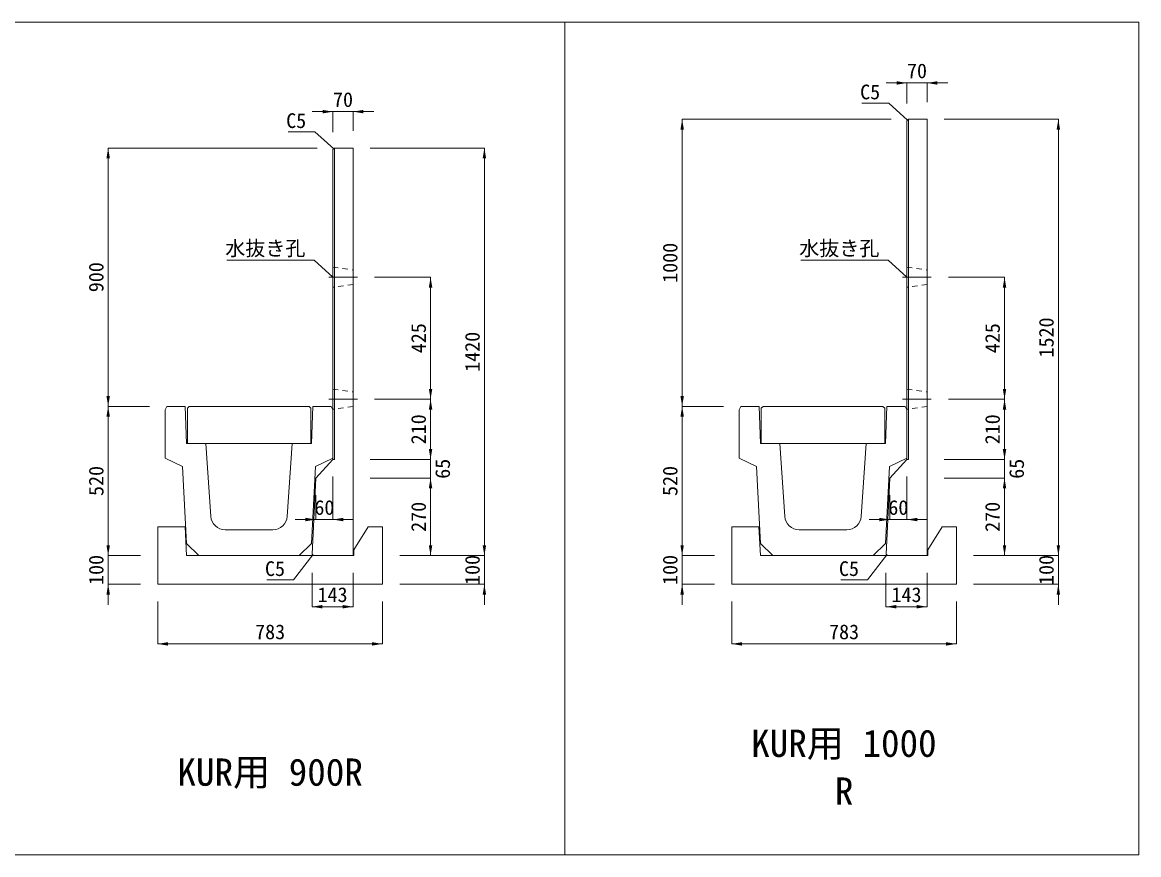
# Model space of a CAD drawing. Units: millimetres at full size, sheet at 1:25. Extents: x 157851 to 183054, y 876960 to 888720.
# Drawn here: x 179164 to 183054, y 876960 to 879860 of the extents above; entities that cross this region are included whole.
import ezdxf
from ezdxf.enums import TextEntityAlignment as Align

# ---------------------------------------------------------------- set-up
doc = ezdxf.new("R2010")
doc.units = ezdxf.units.MM
doc.header["$LTSCALE"] = 25
doc.linetypes.add('USER1', pattern=[1.35, 0.75, -0.6])
doc.linetypes.add('USER2', pattern=[28.575, 19.05, -3.175, 3.175, -3.175])
for name, color, linetype, lineweight in [('0_2', 7, 'USER2', 13), ('UKパネル', 2, 'Continuous', 20), ('図枠', 5, 'Continuous', 13), ('基礎ブロック', 2, 'Continuous', 20), ('寸法線', 7, 'Continuous', 13), ('引出線', 4, 'Continuous', 13), ('本体', 2, 'Continuous', 13)]:
    doc.layers.add(name, color=color, linetype=linetype, lineweight=lineweight)
doc.layers.add('文字', color=7, linetype='Continuous')
doc.styles.add('ＭＳ ゴシック', font='')
doc.styles.get('ＭＳ ゴシック').set_extended_font_data('MS Gothic')

# ---------------------------------------------------------------- blocks, each defined once
blk = doc.blocks.new('filled_arrow')
at = {"color": 0, "linetype": 'Continuous', "lineweight": -2}
blk.add_solid([(7.5, 1.25), (0, 0), (7.5, -1.25)], dxfattribs=at)

msp = doc.modelspace()

# ---------------------------------------------------------------- linework, layer by layer
at = {"layer": '0_2'}
for p, q in [((180231.04, 878971.7), (180331.04, 878971.7)), ((182231.04, 878971.7), (182331.04, 878971.7)), ((180231.04, 878546.7), (180331.04, 878546.7)), ((182231.04, 878546.7), (182331.04, 878546.7))]:
    msp.add_line(p, q, dxfattribs=at)
at = {"layer": 'UKパネル'}
for p, q in [((182251.04, 879521.7), (182246.04, 879516.7)), ((182246.04, 879516.7), (182246.04, 878336.7)), ((182251.04, 879521.7), (182316.04, 879521.7)), ((182316.04, 879521.7), (182316.04, 878001.7)), ((180251.04, 879421.7), (180246.04, 879416.7)), ((180246.04, 879416.7), (180246.04, 878336.7)), ((180251.04, 879421.7), (180316.04, 879421.7)), ((180316.04, 879421.7), (180316.04, 878001.7)), ((180186.04, 878271.7), (180246.04, 878336.7)), ((182186.04, 878271.7), (182246.04, 878336.7)), ((180173.28, 878006.7), (180186.04, 878271.7)), ((182173.28, 878006.7), (182186.04, 878271.7)), ((180173.28, 878006.7), (180178.04, 878001.7)), ((180178.04, 878001.7), (180316.04, 878001.7)), ((182173.28, 878006.7), (182178.04, 878001.7)), ((182178.04, 878001.7), (182316.04, 878001.7))]:
    msp.add_line(p, q, dxfattribs=at)
at = {"layer": 'UKパネル', "color": 4, "lineweight": 5}
for p, q in [((182251.04, 879521.7), (182251.04, 878336.7)), ((180251.04, 879421.7), (180251.04, 878336.7)), ((180251.04, 878336.7), (180246.04, 878336.7)), ((182251.04, 878336.7), (182246.04, 878336.7))]:
    msp.add_line(p, q, dxfattribs=at)
at = {"layer": 'UKパネル', "linetype": 'USER1', "lineweight": 9}
for p, q in [((180246.04, 879006.7), (180316.04, 878996.7)), ((182246.04, 879006.7), (182316.04, 878996.7)), ((180316.04, 878946.7), (180246.04, 878936.7)), ((182316.04, 878946.7), (182246.04, 878936.7)), ((180246.04, 878581.7), (180316.04, 878571.7)), ((182246.04, 878581.7), (182316.04, 878571.7)), ((180316.04, 878521.7), (180246.04, 878511.7)), ((182316.04, 878521.7), (182246.04, 878511.7))]:
    msp.add_line(p, q, dxfattribs=at)
at = {"layer": '図枠'}
for p, q in [((172053.54, 879859.66), (183053.54, 879859.66)), ((181053.54, 879859.66), (181053.54, 876959.66)), ((183053.54, 879859.66), (183053.54, 876959.66)), ((172053.54, 876959.66), (183053.54, 876959.66))]:
    msp.add_line(p, q, dxfattribs=at)
at = {"layer": '基礎ブロック'}
for p, q in [((179635.52, 878101.7), (179635.52, 877901.7)), ((179730.52, 878101.7), (179635.52, 878101.7)), ((179735.52, 878001.7), (179730.52, 878101.7)), ((180368.52, 878101.7), (180318.52, 878021.7)), ((180418.52, 878101.7), (180368.52, 878101.7)), ((180418.52, 878101.7), (180418.52, 877901.7)), ((181635.52, 878101.7), (181635.52, 877901.7)), ((181730.52, 878101.7), (181635.52, 878101.7)), ((181735.52, 878001.7), (181730.52, 878101.7)), ((182368.52, 878101.7), (182318.52, 878021.7)), ((182418.52, 878101.7), (182368.52, 878101.7)), ((182418.52, 878101.7), (182418.52, 877901.7)), ((180318.52, 878021.7), (180318.52, 878001.7)), ((182318.52, 878021.7), (182318.52, 878001.7)), ((180318.52, 878001.7), (179735.52, 878001.7)), ((182318.52, 878001.7), (181735.52, 878001.7)), ((180418.52, 877901.7), (179635.52, 877901.7)), ((182418.52, 877901.7), (181635.52, 877901.7))]:
    msp.add_line(p, q, dxfattribs=at)
at = {"layer": '寸法線'}
for p, q in [((182388.04, 879648.48), (182174.04, 879648.48)), ((182246.04, 879576.7), (182246.04, 879648.48)), ((182316.04, 879581.7), (182316.04, 879648.48)), ((180388.04, 879548.48), (180174.04, 879548.48)), ((180246.04, 879476.7), (180246.04, 879548.48)), ((180316.04, 879481.7), (180316.04, 879548.48)), ((181462.73, 878521.7), (181462.73, 879521.7)), ((182191.04, 879521.7), (181462.73, 879521.7)), ((182376.04, 879521.7), (182773.65, 879521.7)), ((182773.65, 879521.7), (182773.65, 878001.7)), ((179462.73, 878521.7), (179462.73, 879421.7)), ((180191.04, 879421.7), (179462.73, 879421.7)), ((180376.04, 879421.7), (180773.65, 879421.7)), ((180773.65, 879421.7), (180773.65, 878001.7)), ((180391.04, 878971.7), (180586.08, 878971.7)), ((180586.08, 878971.7), (180586.08, 878546.7)), ((182391.04, 878971.7), (182586.08, 878971.7)), ((182586.08, 878971.7), (182586.08, 878546.7)), ((179462.73, 878001.7), (179462.73, 878521.7)), ((179607.04, 878521.7), (179462.73, 878521.7)), ((179607.04, 878521.7), (179462.73, 878521.7)), ((180391.04, 878546.7), (180586.08, 878546.7)), ((180391.04, 878546.7), (180586.08, 878546.7)), ((180586.08, 878546.7), (180586.08, 878336.7)), ((181462.73, 878001.7), (181462.73, 878521.7)), ((181607.04, 878521.7), (181462.73, 878521.7)), ((181607.04, 878521.7), (181462.73, 878521.7)), ((182391.04, 878546.7), (182586.08, 878546.7)), ((182391.04, 878546.7), (182586.08, 878546.7)), ((182586.08, 878546.7), (182586.08, 878336.7)), ((180586.08, 878199.7), (180586.08, 878408.7)), ((182586.08, 878199.7), (182586.08, 878408.7)), ((180376.04, 878336.7), (180586.08, 878336.7)), ((180376.04, 878336.7), (180586.08, 878336.7)), ((182376.04, 878336.7), (182586.08, 878336.7)), ((182376.04, 878336.7), (182586.08, 878336.7)), ((180246.04, 878276.7), (180246.04, 878127.3)), ((180376.04, 878271.7), (180586.08, 878271.7)), ((180376.04, 878271.7), (180586.08, 878271.7)), ((180586.08, 878271.7), (180586.08, 878001.7)), ((182246.04, 878276.7), (182246.04, 878127.3)), ((182376.04, 878271.7), (182586.08, 878271.7)), ((182376.04, 878271.7), (182586.08, 878271.7)), ((182586.08, 878271.7), (182586.08, 878001.7)), ((180186.04, 878211.7), (180186.04, 878127.3)), ((182186.04, 878211.7), (182186.04, 878127.3)), ((180114.04, 878127.3), (180318.04, 878127.3)), ((182114.04, 878127.3), (182318.04, 878127.3)), ((179462.73, 877829.7), (179462.73, 878073.7)), ((180773.65, 877829.7), (180773.65, 878073.7)), ((181462.73, 877829.7), (181462.73, 878073.7)), ((182773.65, 877829.7), (182773.65, 878073.7)), ((179575.52, 878001.7), (179462.73, 878001.7)), ((179575.52, 878001.7), (179462.73, 878001.7)), ((180478.52, 878001.7), (180773.65, 878001.7)), ((180478.52, 878001.7), (180773.65, 878001.7)), ((180478.52, 878001.7), (180586.08, 878001.7)), ((181575.52, 878001.7), (181462.73, 878001.7)), ((181575.52, 878001.7), (181462.73, 878001.7)), ((182478.52, 878001.7), (182773.65, 878001.7)), ((182478.52, 878001.7), (182773.65, 878001.7)), ((182478.52, 878001.7), (182586.08, 878001.7)), ((180173.04, 877941.7), (180173.04, 877823.54)), ((180316.04, 877941.7), (180316.04, 877823.54)), ((182173.04, 877941.7), (182173.04, 877823.54)), ((182316.04, 877941.7), (182316.04, 877823.54)), ((179575.52, 877901.7), (179462.73, 877901.7)), ((180478.52, 877901.7), (180773.65, 877901.7)), ((181575.52, 877901.7), (181462.73, 877901.7)), ((182478.52, 877901.7), (182773.65, 877901.7)), ((179635.52, 877841.7), (179635.52, 877694.06)), ((180316.04, 877823.54), (180173.04, 877823.54)), ((180418.52, 877841.7), (180418.52, 877694.06)), ((181635.52, 877841.7), (181635.52, 877694.06)), ((182316.04, 877823.54), (182173.04, 877823.54)), ((182418.52, 877841.7), (182418.52, 877694.06)), ((179635.52, 877694.06), (180418.52, 877694.06)), ((181635.52, 877694.06), (182418.52, 877694.06))]:
    msp.add_line(p, q, dxfattribs=at)
at = {"layer": '引出線'}
for points in [[(182248.54, 879519.2), (182182.68, 879577.93), (182089.36, 879577.93)], [(180248.54, 879419.2), (180182.68, 879477.93), (180089.36, 879477.93)], [(180246.04, 878971.7), (180180.18, 879030.43), (179876.61, 879030.43)], [(182246.04, 878971.7), (182180.18, 879030.43), (181876.61, 879030.43)], [(180175.66, 878004.2), (180108.85, 877917.02), (180015.53, 877917.02)], [(182175.66, 878004.2), (182108.85, 877917.02), (182015.53, 877917.02)]]:
    msp.add_lwpolyline(points, dxfattribs=at)
at = {"layer": '本体'}
for p, q in [((179667.04, 878521.7), (179661.04, 878509.7)), ((179667.04, 878521.7), (179731.04, 878521.7)), ((179731.04, 878521.7), (179736.04, 878391.7)), ((180176.04, 878521.7), (180171.04, 878391.7)), ((180240.04, 878521.7), (180176.04, 878521.7)), ((180240.04, 878521.7), (180246.04, 878509.7)), ((181667.04, 878521.7), (181661.04, 878509.7)), ((181667.04, 878521.7), (181731.04, 878521.7)), ((181731.04, 878521.7), (181736.04, 878391.7)), ((182176.04, 878521.7), (182171.04, 878391.7)), ((182240.04, 878521.7), (182176.04, 878521.7)), ((182240.04, 878521.7), (182246.04, 878509.7)), ((179661.04, 878341.7), (179661.04, 878509.7)), ((180246.04, 878341.7), (180246.04, 878509.7)), ((181661.04, 878341.7), (181661.04, 878509.7)), ((182246.04, 878341.7), (182246.04, 878509.7)), ((179736.04, 878391.7), (179803.54, 878391.7)), ((179803.54, 878391.7), (179820.43, 878138.38)), ((180103.54, 878391.7), (180086.65, 878138.38)), ((180171.04, 878391.7), (180103.54, 878391.7)), ((181736.04, 878391.7), (181803.54, 878391.7)), ((181803.54, 878391.7), (181820.43, 878138.38)), ((182103.54, 878391.7), (182086.65, 878138.38)), ((182171.04, 878391.7), (182103.54, 878391.7)), ((179721.54, 878311.84), (179661.04, 878341.7)), ((180185.54, 878311.84), (180246.04, 878341.7)), ((181721.54, 878311.84), (181661.04, 878341.7)), ((182185.54, 878311.84), (182246.04, 878341.7)), ((179721.54, 878311.84), (179736.13, 878044.11)), ((180185.54, 878311.84), (180170.94, 878044.11)), ((181721.54, 878311.84), (181736.13, 878044.11)), ((182185.54, 878311.84), (182170.94, 878044.11)), ((179870.32, 878091.7), (180036.76, 878091.7)), ((181870.32, 878091.7), (182036.76, 878091.7)), ((179778.54, 878001.7), (179736.13, 878044.11)), ((180128.54, 878001.7), (180170.94, 878044.11)), ((181778.54, 878001.7), (181736.13, 878044.11)), ((182128.54, 878001.7), (182170.94, 878044.11)), ((179778.54, 878001.7), (180128.54, 878001.7)), ((181778.54, 878001.7), (182128.54, 878001.7))]:
    msp.add_line(p, q, dxfattribs=at)
at = {"layer": '本体', "lineweight": 20}
for points in [[(179738.54, 878391.7), (179738.54, 878515.7), (179744.54, 878521.7), (180162.54, 878521.7), (180168.54, 878515.7), (180168.54, 878391.7)], [(181738.54, 878391.7), (181738.54, 878515.7), (181744.54, 878521.7), (182162.54, 878521.7), (182168.54, 878515.7), (182168.54, 878391.7)]]:
    msp.add_lwpolyline(points, close=True, dxfattribs=at)
at = {"layer": '本体'}
for centre, start, end in [((179870.32, 878141.7), 183.81407, 270), ((180036.76, 878141.7), 270, 356.18593), ((181870.32, 878141.7), 183.81407, 270), ((182036.76, 878141.7), 270, 356.18593)]:
    msp.add_arc(centre, 50, start, end, dxfattribs=at)

# ---------------------------------------------------------------- block references
at = {"layer": '寸法線', "xscale": 4.8, "yscale": 4.8}
for p, rotation in [((182246.04, 879648.48), 180), ((180246.04, 879548.48), 180), ((181462.73, 879521.7), 270), ((182773.65, 879521.7), 270), ((179462.73, 879421.7), 270), ((180773.65, 879421.7), 270), ((180586.08, 878971.7), 270), ((182586.08, 878971.7), 270), ((179462.73, 878521.7), 90), ((180586.08, 878546.7), 90), ((181462.73, 878521.7), 90), ((182586.08, 878546.7), 90), ((179462.73, 878521.7), 270), ((180586.08, 878546.7), 270), ((181462.73, 878521.7), 270), ((182586.08, 878546.7), 270), ((180586.08, 878336.7), 90), ((180586.08, 878336.7), 90), ((182586.08, 878336.7), 90), ((182586.08, 878336.7), 90), ((180586.08, 878271.7), 270), ((180586.08, 878271.7), 270), ((182586.08, 878271.7), 270), ((182586.08, 878271.7), 270), ((180186.04, 878127.3), 180), ((182186.04, 878127.3), 180), ((179462.73, 878001.7), 90), ((179462.73, 878001.7), 90), ((180586.08, 878001.7), 90), ((180773.65, 878001.7), 90), ((180773.65, 878001.7), 90), ((181462.73, 878001.7), 90), ((181462.73, 878001.7), 90), ((182586.08, 878001.7), 90), ((182773.65, 878001.7), 90), ((182773.65, 878001.7), 90), ((179462.73, 877901.7), 270), ((180773.65, 877901.7), 270), ((181462.73, 877901.7), 270), ((182773.65, 877901.7), 270), ((180316.04, 877823.54), 180), ((182316.04, 877823.54), 180), ((180418.52, 877694.06), 180), ((182418.52, 877694.06), 180)]:
    msp.add_blockref('filled_arrow', p, dxfattribs=dict(at, rotation=rotation))
for p in [(182316.04, 879648.48), (180316.04, 879548.48), (180246.04, 878127.3), (182246.04, 878127.3), (180173.04, 877823.54), (182173.04, 877823.54), (179635.52, 877694.06), (181635.52, 877694.06)]:
    msp.add_blockref('filled_arrow', p, dxfattribs=at)
at = {"layer": '引出線', "xscale": 0.16, "yscale": 0.16}
for p, rotation in [((182248.54, 879519.2), 138.3), ((180248.54, 879419.2), 138.3), ((180246.04, 878971.7), 138.3), ((182246.04, 878971.7), 138.3), ((180175.66, 878004.2), 232.5), ((182175.66, 878004.2), 232.5)]:
    msp.add_blockref('filled_arrow', p, dxfattribs=dict(at, rotation=rotation))

# ---------------------------------------------------------------- texts
at = {"layer": '寸法線', "style": 'ＭＳ ゴシック'}
for s, p in [('70', (182281.04, 879690.48)), ('70', (180281.04, 879590.48)), ('60', (180216.04, 878169.3)), ('60', (182216.04, 878169.3)), ('143', (180244.54, 877865.54)), ('143', (182244.54, 877865.54)), ('783', (180027.02, 877736.06)), ('783', (182027.02, 877736.06))]:
    msp.add_text(s, height=51.27, dxfattribs=at).set_placement(p, align=Align.MIDDLE_CENTER)
for s, p in [('1000', (181420.73, 879021.7)), ('900', (179420.73, 878971.7)), ('425', (180544.08, 878759.2)), ('425', (182544.08, 878759.2)), ('1520', (182731.65, 878761.7)), ('1420', (180731.65, 878711.7)), ('210', (180544.08, 878441.7)), ('210', (182544.08, 878441.7)), ('65', (180628.08, 878304.2)), ('65', (182628.08, 878304.2)), ('520', (179420.73, 878261.7)), ('520', (181420.73, 878261.7)), ('270', (180544.08, 878136.7)), ('270', (182544.08, 878136.7)), ('100', (179420.73, 877951.7)), ('100', (180731.65, 877951.7)), ('100', (181420.73, 877951.7)), ('100', (182731.65, 877951.7))]:
    msp.add_text(s, height=51.27, rotation=90, dxfattribs=at).set_placement(p, align=Align.MIDDLE_CENTER)
at = {"layer": '引出線', "style": 'ＭＳ ゴシック'}
for s, p in [('C5', (182152.68, 879642.73)), ('C5', (180152.68, 879542.73)), ('水抜き孔', (180150.18, 879097.97)), ('水抜き孔', (182150.18, 879097.97)), ('C5', (180078.85, 877981.82)), ('C5', (182078.85, 877981.82))]:
    msp.add_text(s, height=51.27, dxfattribs=at).set_placement(p, align=Align.TOP_RIGHT)
at = {"layer": '文字', "style": 'ＭＳ ゴシック'}
for s, p in [('KUR用 1000', (181703.27, 877395.37)), ('R', (181994.64, 877228.7))]:
    msp.add_text(s, height=94.94, dxfattribs=at).set_placement(p, align=Align.TOP_LEFT)
msp.add_text('KUR用 900R', height=94.94, dxfattribs=at).set_placement((180027.02, 877247.29), align=Align.MIDDLE_CENTER)

doc.saveas('drawing.dxf')
